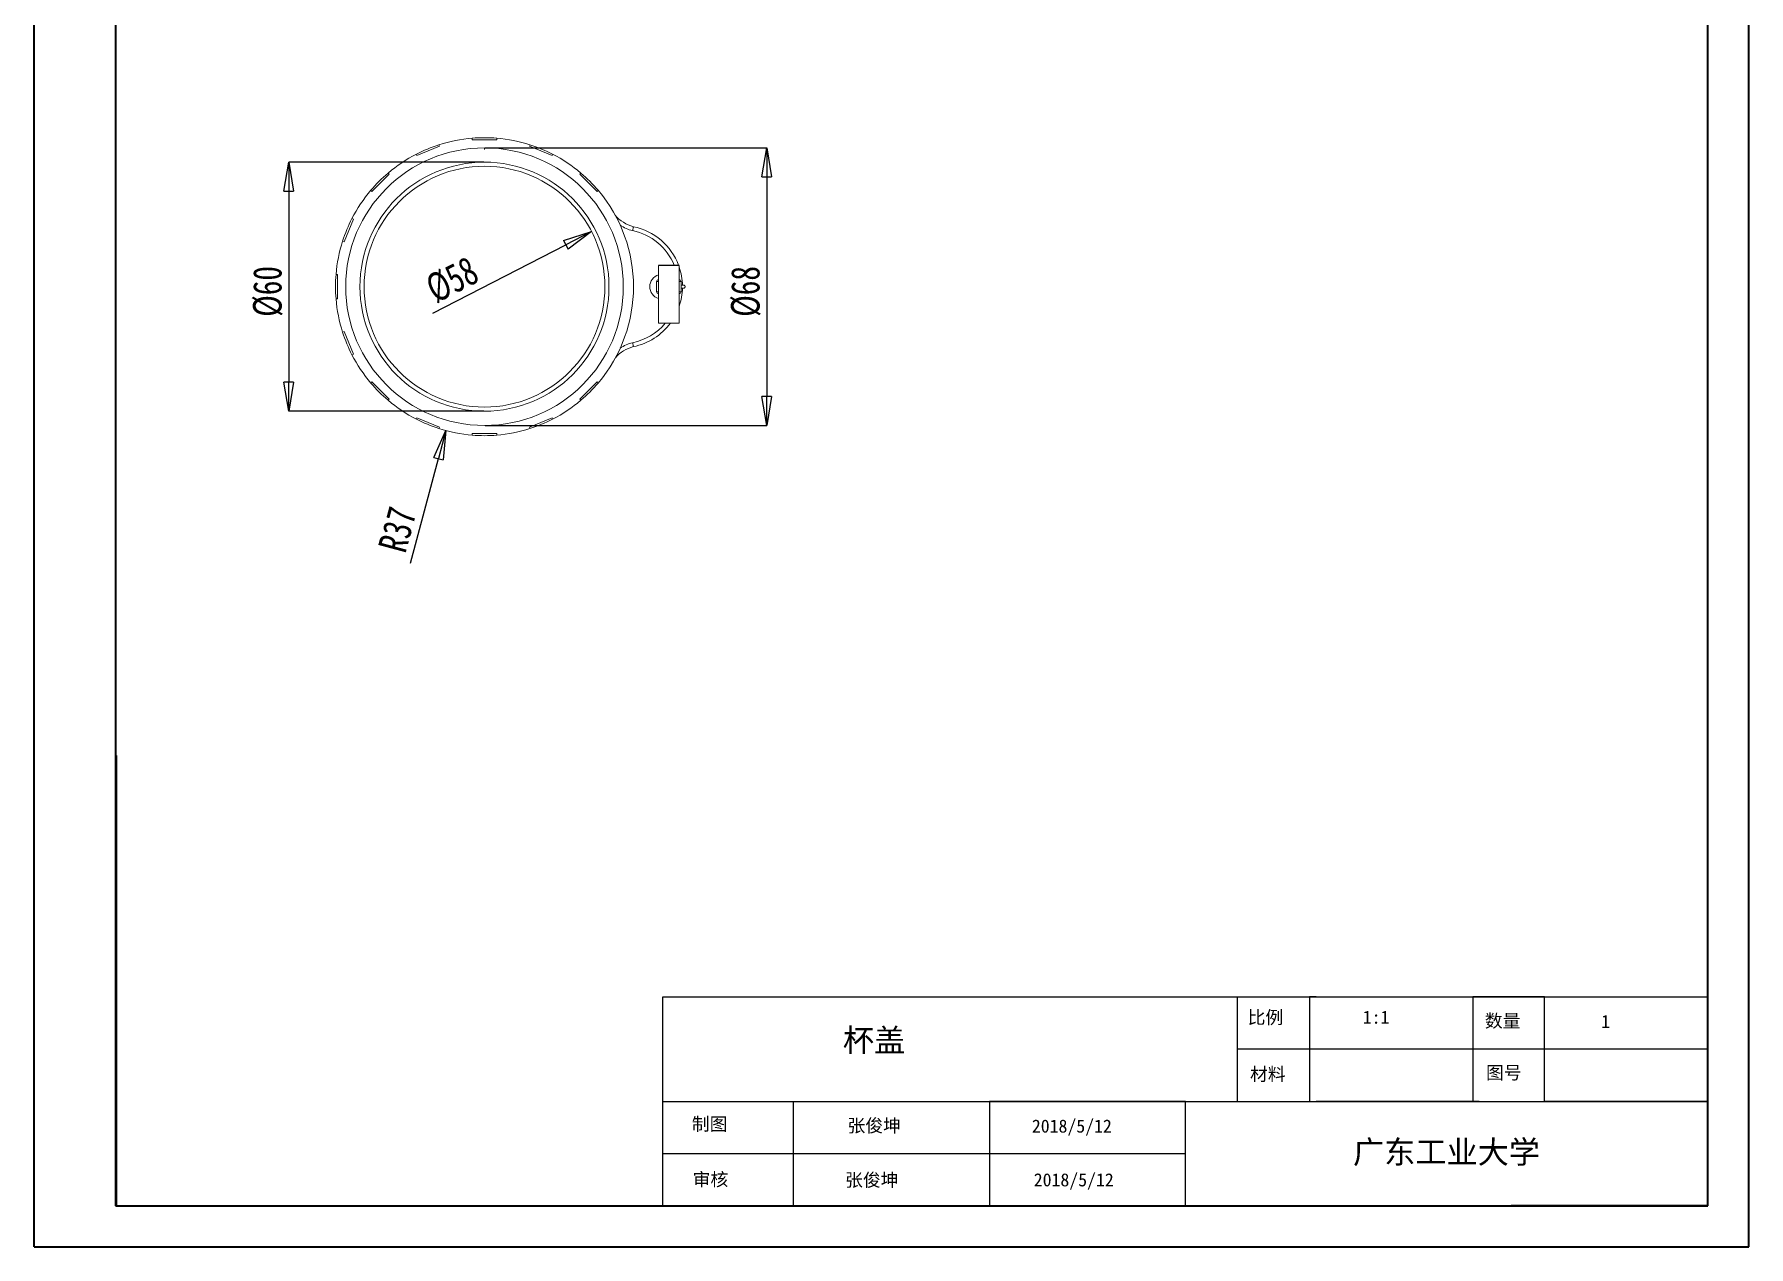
# Model space of a CAD drawing. Header units: millimetres. Extents: x 0 to 210, y 0 to 297.
# Drawn here: x 0.1 to 210.1, y 0.2 to 148.7 of the extents above; entities that cross this region are included whole.
import ezdxf

# ---------------------------------------------------------------- set-up
doc = ezdxf.new("R2010")
doc.units = ezdxf.units.MM
doc.header["$PDSIZE"] = -1
doc.styles.add('SLDTEXTSTYLE1', font='TXT', dxfattribs={"width": 0.75})
doc.dimstyles.new('SLDDIMSTYLE0', dxfattribs={"dimtxt": 3.5, "dimasz": 3.556, "dimexe": 0, "dimexo": 0.0625, "dimgap": 0.875, "dimtad": 1, "dimlfac": 0.2, "dimrnd": 1e-09, "dimzin": 12, "dimdsep": 46, "dimtxsty": 'SLDTEXTSTYLE1', "dimblk1": 'CLOSED', "dimblk2": 'CLOSED', "dimsah": 1, "dimcen": 0.09, "dimadec": 0, "dimazin": 3, "dimtfac": 1, "dimtofl": 0, "dimtmove": 0, "dimatfit": 3, "dimldrblk": 'CLOSED', "dimfxl": 1, "dimfrac": 2, "dimtolj": 1, "dimtzin": 12, "dimarcsym": 0})
doc.dimstyles.new('SLDDIMSTYLE1', dxfattribs={"dimtxt": 3.5, "dimasz": 3.556, "dimexe": 0, "dimexo": 0.0625, "dimgap": 0.875, "dimtad": 1, "dimlfac": 0.2, "dimrnd": 1e-09, "dimzin": 12, "dimdsep": 46, "dimtxsty": 'SLDTEXTSTYLE1', "dimblk1": 'CLOSED', "dimblk2": 'CLOSED', "dimsah": 1, "dimcen": 0.09, "dimadec": 0, "dimazin": 3, "dimtfac": 1, "dimtmove": 0, "dimatfit": 0, "dimldrblk": 'CLOSED', "dimfxl": 1, "dimfrac": 2, "dimtolj": 1, "dimtzin": 12, "dimarcsym": 0})
doc.dimstyles.new('SLDDIMSTYLE2', dxfattribs={"dimtxt": 3.5, "dimasz": 3.556, "dimexe": 0, "dimexo": 0.0625, "dimgap": 0.875, "dimtad": 1, "dimlfac": 0.2, "dimrnd": 1e-09, "dimzin": 12, "dimdsep": 46, "dimtxsty": 'SLDTEXTSTYLE1', "dimblk1": 'CLOSED', "dimblk2": 'CLOSED', "dimsah": 1, "dimcen": 0, "dimadec": 0, "dimazin": 3, "dimtfac": 1, "dimtmove": 0, "dimatfit": 3, "dimldrblk": 'CLOSED', "dimfxl": 1, "dimfrac": 2, "dimtolj": 1, "dimtzin": 12, "dimarcsym": 0})
doc.dimstyles.new('SLDDIMSTYLE3', dxfattribs={"dimtxt": 3.5, "dimasz": 3.556, "dimexe": 0, "dimexo": 0.0625, "dimgap": 0.875, "dimtad": 1, "dimlfac": 0.2, "dimrnd": 1e-09, "dimzin": 12, "dimdsep": 46, "dimtxsty": 'SLDTEXTSTYLE1', "dimblk1": 'CLOSED', "dimblk2": 'CLOSED', "dimsah": 1, "dimcen": 0, "dimadec": 0, "dimazin": 3, "dimtfac": 1, "dimtofl": 0, "dimtmove": 0, "dimatfit": 3, "dimldrblk": 'CLOSED', "dimfxl": 1, "dimfrac": 2, "dimtolj": 1, "dimtzin": 12, "dimarcsym": 0})

# ---------------------------------------------------------------- blocks, each defined once
blk = doc.blocks.new('_CLOSED')
at = {"color": 0, "linetype": 'ByBlock', "lineweight": -2}
for p, q in [((-1, 0.166667), (0, 0)), ((-1, 0.166667), (-1, -0.166667)), ((0, 0), (-1, -0.166667)), ((0, 0), (-1, 0))]:
    blk.add_line(p, q, dxfattribs=at)
blk = doc.blocks.new('_D_7')
at = {"color": 0, "linetype": 'Continuous', "lineweight": -2, "transparency": 16777216}
blk.add_line((48.88, 114.55), (65.18, 122.91), dxfattribs=at)
at = {"layer": 'Defpoints', "color": 0, "linetype": 'Continuous', "transparency": 16777216}
for p in [(68.35, 124.54), (42.1, 111.07)]:
    blk.add_point(p, dxfattribs=at)
at = {"color": 0, "linetype": 'Continuous', "lineweight": -2, "transparency": 16777216, "xscale": 3.556, "yscale": 3.556, "zscale": 3.556, "rotation": 27.15869582675012}
blk.add_blockref('_CLOSED', (68.35, 124.54), dxfattribs=at)
at = {"color": 0, "linetype": 'Continuous', "lineweight": 0, "transparency": 16777216, "insert": (47.66, 118.84), "char_height": 3.5, "attachment_point": 1, "rotation": 27.1587, "style": 'SLDTEXTSTYLE1'}
blk.add_mtext('\\A1;%%C58', dxfattribs=at)
blk = doc.blocks.new('_D_8')
at = {"color": 0, "linetype": 'Continuous', "lineweight": -2, "transparency": 16777216}
for p, q in [((55.16, 133.05), (31.25, 133.05)), ((31.25, 129.5), (31.25, 106.11)), ((55.16, 102.55), (31.25, 102.55))]:
    blk.add_line(p, q, dxfattribs=at)
at = {"layer": 'Defpoints', "color": 0, "linetype": 'Continuous', "transparency": 16777216}
for p in [(55.22, 133.05), (31.25, 102.55), (55.22, 102.55)]:
    blk.add_point(p, dxfattribs=at)
at = {"color": 0, "linetype": 'Continuous', "lineweight": -2, "transparency": 16777216, "xscale": 3.556, "yscale": 3.556, "zscale": 3.556}
for p, rotation in [((31.25, 133.05), 90), ((31.25, 102.55), 270)]:
    blk.add_blockref('_CLOSED', p, dxfattribs=dict(at, rotation=rotation))
at = {"color": 0, "linetype": 'Continuous', "lineweight": 0, "transparency": 16777216, "insert": (26.87, 117.22), "char_height": 3.5, "attachment_point": 2, "rotation": 90, "style": 'SLDTEXTSTYLE1'}
blk.add_mtext('\\A1;%%C60', dxfattribs=at)
blk = doc.blocks.new('_D_9')
at = {"color": 0, "linetype": 'Continuous', "lineweight": -2, "transparency": 16777216}
for p, q in [((55.29, 134.8), (89.8, 134.8)), ((89.8, 131.25), (89.8, 104.36)), ((55.29, 100.8), (89.8, 100.8))]:
    blk.add_line(p, q, dxfattribs=at)
at = {"layer": 'Defpoints', "color": 0, "linetype": 'Continuous', "transparency": 16777216}
for p in [(55.22, 134.8), (55.22, 100.8), (89.8, 100.8)]:
    blk.add_point(p, dxfattribs=at)
at = {"color": 0, "linetype": 'Continuous', "lineweight": -2, "transparency": 16777216, "xscale": 3.556, "yscale": 3.556, "zscale": 3.556}
for p, rotation in [((89.8, 134.8), 90), ((89.8, 100.8), 270)]:
    blk.add_blockref('_CLOSED', p, dxfattribs=dict(at, rotation=rotation))
at = {"color": 0, "linetype": 'Continuous', "lineweight": 0, "transparency": 16777216, "insert": (85.42, 117.22), "char_height": 3.5, "attachment_point": 2, "rotation": 90, "style": 'SLDTEXTSTYLE1'}
blk.add_mtext('\\A1;%%C68', dxfattribs=at)
blk = doc.blocks.new('_D_10')
at = {"color": 0, "linetype": 'Continuous', "lineweight": -2, "transparency": 16777216}
blk.add_line((46.15, 83.95), (49.58, 96.74), dxfattribs=at)
at = {"layer": 'Defpoints', "color": 0, "linetype": 'Continuous', "transparency": 16777216}
for p in [(55.22, 117.8), (50.5, 100.18)]:
    blk.add_point(p, dxfattribs=at)
at = {"color": 0, "linetype": 'Continuous', "lineweight": -2, "transparency": 16777216, "xscale": 3.556, "yscale": 3.556, "zscale": 3.556, "rotation": 74.99999999999966}
blk.add_blockref('_CLOSED', (50.5, 100.18), dxfattribs=at)
at = {"color": 0, "linetype": 'Continuous', "lineweight": 0, "transparency": 16777216, "insert": (42.15, 85.93), "char_height": 3.5, "attachment_point": 1, "rotation": 75, "style": 'SLDTEXTSTYLE1'}
blk.add_mtext('\\A1;R37', dxfattribs=at)

msp = doc.modelspace()

# ---------------------------------------------------------------- linework, layer by layer
at = {"color": 7, "linetype": 'Continuous', "lineweight": 40}
for p, q in [((0.079, 0.215), (0.079, 297.215)), ((210.079, 0.215), (210.079, 297.215)), ((10.079, 5.215), (10.079, 292.215)), ((205.079, 5.215), (205.079, 292.215)), ((10.111, 60.371), (10.111, 5.121)), ((10.079, 5.215), (205.079, 5.215)), ((205.079, 5.215), (180.988, 5.215)), ((0.079, 0.215), (210.079, 0.215))]:
    msp.add_line(p, q, dxfattribs=at)
at = {"color": 7, "linetype": 'Continuous', "lineweight": 15}
for p, q in [((46.95, 133.859), (49.722, 135.007)), ((49.65, 135.181), (49.722, 135.007)), ((53.724, 135.992), (53.724, 135.803)), ((53.724, 135.803), (56.724, 135.803)), ((55.224, 134.603), (55.232, 134.603)), ((56.724, 135.992), (56.724, 135.803)), ((60.799, 135.181), (60.727, 135.007)), ((60.727, 135.007), (63.498, 133.859)), ((46.878, 134.033), (46.95, 133.859)), ((63.57, 134.033), (63.498, 133.859)), ((41.436, 129.471), (43.557, 131.592)), ((43.424, 131.725), (43.557, 131.592)), ((67.024, 131.725), (66.891, 131.592)), ((66.891, 131.592), (69.013, 129.471)), ((41.302, 129.604), (41.436, 129.471)), ((69.146, 129.604), (69.013, 129.471)), ((38.02, 123.306), (39.168, 126.078)), ((38.994, 126.15), (39.168, 126.078)), ((37.846, 123.378), (38.02, 123.306)), ((79.054, 120.432), (76.554, 120.432)), ((79.054, 120.396), (76.554, 120.396)), ((37.036, 119.303), (37.224, 119.303)), ((37.224, 116.303), (37.224, 119.303)), ((76.308, 117.178), (76.308, 118.428)), ((76.554, 118.428), (76.308, 118.428)), ((79.308, 118.428), (79.058, 118.428)), ((79.308, 118.428), (79.308, 117.178)), ((37.036, 116.303), (37.224, 116.303)), ((76.558, 117.178), (76.308, 117.178)), ((79.308, 117.178), (79.058, 117.178)), ((37.846, 112.229), (38.02, 112.301)), ((39.168, 109.529), (38.02, 112.301)), ((76.554, 113.343), (79.054, 113.343)), ((38.994, 109.457), (39.168, 109.529)), ((41.302, 106.003), (41.436, 106.136)), ((43.557, 104.015), (41.436, 106.136)), ((69.013, 106.136), (66.891, 104.015)), ((69.146, 106.003), (69.013, 106.136)), ((43.424, 103.882), (43.557, 104.015)), ((67.024, 103.882), (66.891, 104.015)), ((46.878, 101.574), (46.95, 101.748)), ((49.722, 100.6), (46.95, 101.748)), ((63.498, 101.748), (60.727, 100.6)), ((63.57, 101.574), (63.498, 101.748)), ((49.65, 100.426), (49.722, 100.6)), ((56.724, 99.803), (53.724, 99.803)), ((53.724, 99.615), (53.724, 99.803)), ((56.724, 99.615), (56.724, 99.803)), ((60.799, 100.426), (60.727, 100.6))]:
    msp.add_line(p, q, dxfattribs=at)
for p, q in [((77.079, 5.215), (77.079, 30.815)), ((77.079, 24.415), (77.079, 30.815)), ((77.079, 30.815), (205.079, 30.815)), ((147.479, 18.015), (147.479, 30.815)), ((157.079, 30.815), (156.279, 30.815)), ((156.279, 30.815), (156.279, 18.015)), ((177.079, 30.815), (176.279, 30.815)), ((176.279, 30.815), (176.279, 18.015)), ((185.079, 30.815), (177.079, 30.815)), ((185.079, 18.015), (185.079, 30.815)), ((205.079, 24.415), (147.479, 24.415)), ((205.079, 18.015), (205.079, 24.415)), ((77.079, 11.615), (77.079, 18.015)), ((77.079, 18.015), (205.079, 18.015)), ((93.079, 5.215), (93.079, 18.015)), ((141.079, 18.015), (117.079, 18.015)), ((117.079, 18.015), (117.079, 5.215)), ((141.079, 5.215), (141.079, 18.015)), ((141.079, 18.015), (147.479, 18.015)), ((177.079, 18.015), (157.079, 18.015)), ((205.079, 18.015), (185.079, 18.015)), ((77.079, 5.215), (77.079, 11.615)), ((77.079, 11.615), (141.079, 11.615)), ((205.079, 5.215), (77.079, 5.215)), ((117.079, 5.215), (93.079, 5.215)), ((205.079, 5.215), (125.079, 5.215)), ((205.079, 5.215), (141.079, 5.215))]:
    msp.add_line(p, q)
at = {"color": 7, "linetype": 'Continuous', "lineweight": 15, "flags": 128}
msp.add_lwpolyline([(55.224, 134.803), (55.224, 134.727), (55.224, 134.662), (55.224, 134.619), (55.224, 134.603), (55.224, 134.603)], dxfattribs=at)
at = {"color": 7, "linetype": 'Continuous', "lineweight": 15}
for radius in [17, 15.25, 14.75]:
    msp.add_circle((55.224, 117.803), radius, dxfattribs=at)
for centre, radius, start, end in [((55.224, 117.803), 18.25, 107.78544, 117.21456), ((55.224, 117.803), 18.25, 94.71456, 107.78544), ((55.224, 117.803), 18.25, 85.28544, 94.71456), ((55.224, 117.803), 18.25, 72.21456, 85.28544), ((55.224, 117.803), 18.25, 62.78544, 72.21456), ((55.224, 117.803), 18.25, 117.21456, 130.28544), ((55.224, 117.803), 18.25, 49.71456, 62.78544), ((55.224, 117.803), 18.25, 130.28544, 139.71456), ((55.224, 117.803), 18.25, 40.28544, 49.71456), ((55.224, 117.803), 18.25, 139.71456, 152.78544), ((55.224, 117.803), 18.25, 319.71456, 40.28544), ((55.224, 117.803), 18.25, 152.78544, 162.21456), ((74.513, 129.276), 4.253, 219.44498, 255.86225), ((74.513, 129.276), 4.753, 235.83712, 256.00522), ((71.974, 117.803), 7.5, 20.51845, 78.46304), ((55.224, 117.803), 18.25, 162.21456, 175.28544), ((71.974, 117.803), 7.5, 1.17478, 18.50284), ((55.224, 117.803), 18.25, 175.28544, 184.71456), ((76.974, 117.803), 1.5, 106.5125, 253.39121), ((76.558, 118.428), 0.25, 90, 180), ((79.058, 118.428), 0.25, 0, 90), ((71.974, 117.803), 7.5, 341.47351, 358.82522), ((55.224, 117.803), 18.25, 184.71456, 197.78544), ((76.558, 117.178), 0.25, 180, 270), ((79.058, 117.178), 0.25, 270, 0), ((55.224, 117.803), 18.25, 197.78544, 207.21456), ((71.974, 117.803), 7.5, 281.53696, 323.50602), ((55.224, 117.803), 18.25, 207.21456, 220.28544), ((74.477, 106.348), 4.227, 103.72233, 139.5403), ((74.477, 106.348), 4.727, 103.60153, 123.74555), ((55.224, 117.803), 18.25, 220.28544, 229.71456), ((55.224, 117.803), 18.25, 310.28544, 319.71456), ((55.224, 117.803), 18.25, 229.71456, 242.78544), ((55.224, 117.803), 18.25, 297.21456, 310.28544), ((55.224, 117.803), 18.25, 242.78544, 252.21456), ((55.224, 117.803), 18.25, 287.78544, 297.21456), ((55.224, 117.803), 18.25, 252.21456, 265.28544), ((55.224, 117.803), 18.25, 265.28544, 274.71456), ((55.224, 117.803), 18.25, 274.71456, 287.78544)]:
    msp.add_arc(centre, radius, start, end, dxfattribs=at)
at = {"color": 8, "linetype": 'Continuous', "lineweight": 15}
for start, end in [(22.05802, 78.55176), (281.46243, 320.4152)]:
    msp.add_arc((71.974, 117.803), 7, start, end, dxfattribs=at)
at = {"color": 7, "linetype": 'Continuous', "lineweight": 15}
for points, knots in [([(73.474, 125.152), (73.474, 125.152), (73.472, 125.142), (73.468, 125.124), (73.464, 125.106), (73.458, 125.079), (73.45, 125.045), (73.442, 125.011), (73.433, 124.969), (73.422, 124.923), (73.412, 124.877), (73.4, 124.825), (73.388, 124.771), (73.383, 124.751), (73.379, 124.731), (73.374, 124.71), (73.37, 124.695), (73.367, 124.68), (73.363, 124.664)], [0, 0, 0, 0, 0.00003357075, 0.00003357075, 0.00003357075, 0.00006714124, 0.00006714124, 0.00006714124, 0.00010071566, 0.00010071566, 0.00010071566, 0.00013429831, 0.00013429831, 0.00013429831, 0.0001467947, 0.0001467947, 0.0001467947, 0.00015629368, 0.00015629368, 0.00015629368, 0.00015629368]), ([(76.554, 120.384), (76.554, 120.386), (76.554, 120.389), (76.554, 120.295), (76.554, 120.089), (76.554, 119.742), (76.554, 119.254), (76.554, 118.662), (76.554, 117.98), (76.554, 117.239), (76.554, 116.475), (76.554, 115.696), (76.554, 114.942), (76.554, 114.262), (76.554, 113.742), (76.554, 113.463), (76.554, 113.353), (76.554, 113.349), (76.554, 113.347)], [0, 0, 0, 0, 0.0567688, 0.1244947, 0.1884976, 0.2503286, 0.3048764, 0.3636048, 0.4265162, 0.4922094, 0.5587668, 0.6241469, 0.6940024, 0.7584451, 0.8181995, 0.8780582, 0.9422022, 1, 1, 1, 1]), ([(79.054, 120.384), (79.054, 120.386), (79.054, 120.389), (79.054, 120.295), (79.054, 120.089), (79.054, 119.742), (79.054, 119.254), (79.054, 118.662), (79.054, 117.98), (79.054, 117.239), (79.054, 116.475), (79.054, 115.696), (79.054, 114.942), (79.054, 114.262), (79.054, 113.742), (79.054, 113.463), (79.054, 113.353), (79.054, 113.349), (79.054, 113.347)], [0, 0, 0, 0, 0.0567688, 0.1244947, 0.1884976, 0.2503286, 0.3048764, 0.3636048, 0.4265162, 0.4922094, 0.5587668, 0.6241469, 0.6940024, 0.7584451, 0.8181995, 0.8780582, 0.9422022, 1, 1, 1, 1]), ([(79.308, 117.603), (79.321, 117.603), (79.396, 117.603), (79.484, 117.603), (79.553, 117.603), (79.594, 117.603), (79.597, 117.603), (79.599, 117.603)], [0, 0, 0, 0, 0.0656662, 0.3653984, 0.5158448, 0.6747921, 1, 1, 1, 1]), ([(79.595, 118.003), (79.597, 118.003), (79.602, 118.003), (79.582, 118.003), (79.526, 118.003), (79.43, 118.003), (79.356, 118.003), (79.327, 118.003)], [0, 0, 0, 0, 0.1121576, 0.3659441, 0.6032963, 0.8404038, 1, 1, 1, 1]), ([(79.472, 117.972), (79.472, 117.969), (79.472, 117.964), (79.472, 117.962), (79.472, 117.962)], [0, 0, 0, 0, 0.7224714, 1, 1, 1, 1]), ([(79.472, 117.647), (79.472, 117.647), (79.472, 117.646), (79.472, 117.64), (79.472, 117.634)], [0, 0, 0, 0, 0.1332221, 1, 1, 1, 1]), ([(79.581, 117.603), (79.599, 117.604), (79.637, 117.606), (79.691, 117.628), (79.731, 117.658), (79.759, 117.691), (79.781, 117.731), (79.793, 117.779), (79.793, 117.829), (79.78, 117.878), (79.756, 117.921), (79.724, 117.955), (79.688, 117.979), (79.639, 117.999), (79.604, 118.002), (79.581, 118.003)], [0, 0, 0, 0, 0.0983397, 0.2047323, 0.2636949, 0.3271539, 0.3950296, 0.4665392, 0.5402471, 0.6143206, 0.68693, 0.7566571, 0.8227202, 0.8850204, 1, 1, 1, 1]), ([(73.474, 110.455), (73.474, 110.455), (73.472, 110.464), (73.468, 110.482), (73.464, 110.501), (73.458, 110.528), (73.45, 110.562), (73.443, 110.596), (73.433, 110.638), (73.423, 110.684), (73.412, 110.731), (73.401, 110.782), (73.389, 110.836), (73.385, 110.854), (73.381, 110.873), (73.376, 110.893), (73.373, 110.909), (73.369, 110.926), (73.365, 110.943)], [0, 0, 0, 0, 0.00003357262, 0.00003357262, 0.00003357262, 0.00006714507, 0.00006714507, 0.00006714507, 0.00010072029, 0.00010072029, 0.00010072029, 0.00013430132, 0.00013430132, 0.00013430132, 0.00014593006, 0.00014593006, 0.00014593006, 0.00015629603, 0.00015629603, 0.00015629603, 0.00015629603])]:
    msp.add_open_spline(points, degree=3, knots=knots, dxfattribs=at)

# ---------------------------------------------------------------- texts
at = {"attachment_point": 1}
for s, width, insert, char_height in [('{\\fSimSun|b0|i0|c134|p2;杯盖}', 42.05705, (99.124, 26.902), 2.8), ('{\\fSimSun|b0|i0|c134|p2;比例}', 7.66936, (148.706, 29.11), 1.6), ('{\\fSimSun|b0|i0|c134|p2;1:1}', 7.66936, (162.806, 29.123), 1.6), ('{\\fSimSun|b0|i0|c134|p2;数量}', 7.66936, (177.756, 28.683), 1.6), ('{\\fSimSun|b0|i0|c134|p2;1}', 7.66936, (192.015, 28.604), 1.6), ('{\\fSimSun|b0|i0|c134|p2;材料}', 7.66936, (148.994, 22.147), 1.6), ('{\\fSimSun|b0|i0|c134|p2;图号}', 7.66936, (177.904, 22.339), 1.6), ('{\\fSimSun|b0|i0|c134|p2;制图}', 7.66936, (80.626, 16.048), 1.6), ('{\\fSimSun|b0|i0|c134|p2;张俊坤}', 14.01162, (99.685, 15.848), 1.6), ('{\\fSimSun|b0|i0|c134|p2;2018/5/12}', 14.01162, (122.273, 15.79), 1.6), ('{\\fSimSun|b0|i0|c134|p2;广东工业大学}', 42.05705, (161.605, 13.218), 2.8), ('{\\fSimSun|b0|i0|c134|p2;审核}', 7.66936, (80.721, 9.256), 1.6), ('{\\fSimSun|b0|i0|c134|p2;张俊坤}', 14.01162, (99.393, 9.189), 1.6), ('{\\fSimSun|b0|i0|c134|p2;2018/5/12}', 14.01162, (122.506, 9.207), 1.6)]:
    msp.add_mtext_dynamic_manual_height_columns(s, width=width, gutter_width=3.609, heights=[0], dxfattribs=dict(at, insert=insert, char_height=char_height))

# ---------------------------------------------------------------- dimensions: what is measured, and where the dimension line sits
at = {"color": 7, "linetype": 'Continuous', "lineweight": 0}
for base, p1, p2, text, dimstyle, picture, middle in [((89.8, 100.803), (55.224, 134.803), (55.224, 100.803), '%%C68', 'SLDDIMSTYLE0', '_D_9', (89.8, 117.223)), ((31.247, 102.553), (55.224, 133.053), (55.224, 102.553), '%%C60', 'SLDDIMSTYLE1', '_D_8', (31.247, 117.223))]:
    dim = msp.add_linear_dim(base=base, p1=p1, p2=p2, angle=90, text=text, dimstyle=dimstyle, dxfattribs=at)
    dim.commit()
    dim.dimension.update_dxf_attribs({"geometry": picture, "text_midpoint": middle, "dimtype": 160})
dim = msp.add_diameter_dim_2p(p1=(42.1, 111.071), p2=(68.348, 124.536), text='%%C58', dimstyle='SLDDIMSTYLE2', dxfattribs=at)
dim.commit()
dim.dimension.update_dxf_attribs({"geometry": '_D_7', "text_midpoint": (52.769, 116.544), "dimtype": 163})
dim = msp.add_radius_dim(center=(55.224, 117.803), mpoint=(50.501, 100.175), text='R37', dimstyle='SLDDIMSTYLE3', dxfattribs=at)
dim.commit()
dim.dimension.update_dxf_attribs({"geometry": '_D_10', "text_midpoint": (47.286, 88.177), "dimtype": 164})

doc.saveas('drawing.dxf')
